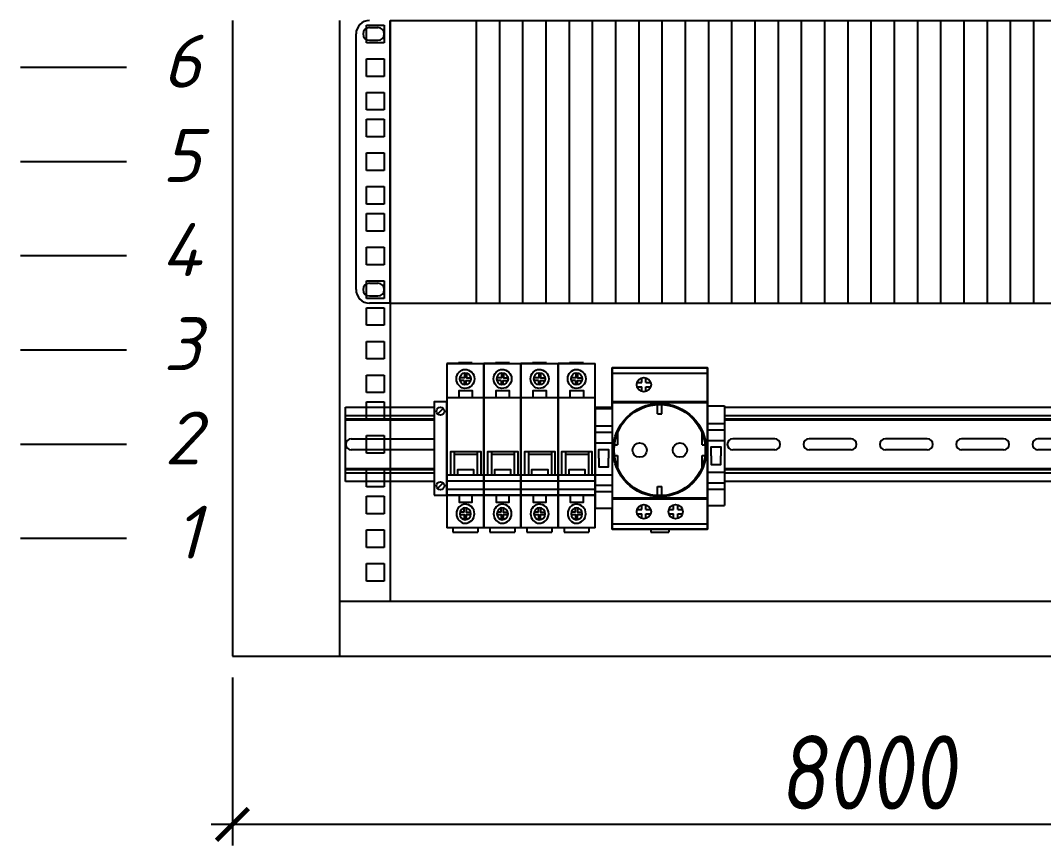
# Model space of a CAD drawing. Header units: millimetres. Extents: x -25459 to 1045457, y -66278 to 462905.
# Drawn here: x 649181 to 654008, y 27612 to 31505 of the extents above; entities that cross this region are included whole.
import ezdxf
from ezdxf.enums import TextEntityAlignment as Align

# ---------------------------------------------------------------- set-up
doc = ezdxf.new("R2010")
doc.units = ezdxf.units.MM
doc.layers.add('АП_АСУ_ОсновнаяТонкая', color=7, linetype='Continuous', lineweight=25)
doc.styles.add('BRAZEN-txt', font='isocpeui.ttf')
doc.styles.add('ISOCPEUR', font='isocpeui.ttf', dxfattribs={"height": 250})
doc.styles.add('ISOCUPER', font='isocpeur.ttf', dxfattribs={"width": 0.85, "oblique": 7})
doc.dimstyles.new('BRAZEN-Размеры_осевые', dxfattribs={"dimscale": 0, "dimtxt": 350, "dimasz": 150, "dimexe": 100, "dimexo": 100, "dimgap": 70, "dimtad": 1, "dimdec": 0, "dimzin": 0, "dimdsep": 46, "dimtxsty": 'BRAZEN-txt', "dimblk": 'ARCHTICK', "dimcen": 1, "dimdle": 100, "dimadec": 0, "dimazin": 0, "dimtfac": 1, "dimtdec": 0, "dimtofl": 0, "dimtmove": 1, "dimatfit": 3, "dimfxl": 1, "dimtolj": 1, "dimtzin": 0, "dimarcsym": 0})

# ---------------------------------------------------------------- blocks, each defined once
blk = doc.blocks.new('*U72')
at = {"color": 0, "linetype": 'ByBlock', "lineweight": -2}
for p, q in [((0, 300), (0, 255.55)), ((50.5, 300), (50.5, 255.55)), ((74.5, 300), (74.5, 255.55)), ((63.35, 289.5), (63.35, 297.8)), ((63.35, 297.8), (71.65, 297.8)), ((71.65, 297.8), (71.65, 289.5)), ((71.65, 289.5), (63.35, 289.5)), ((63.35, 273.625), (63.35, 281.925)), ((63.35, 281.925), (71.65, 281.925)), ((71.65, 281.925), (71.65, 273.625)), ((-50, 277.775), (-100, 277.775)), ((71.65, 273.625), (63.35, 273.625)), ((63.35, 257.75), (63.35, 266.05)), ((63.35, 266.05), (71.65, 266.05)), ((71.65, 266.05), (71.65, 257.75)), ((71.65, 257.75), (63.35, 257.75)), ((0, 255.55), (0, 211.1)), ((50.5, 255.55), (50.5, 211.1)), ((63.35, 245.05), (63.35, 253.35)), ((63.35, 253.35), (71.65, 253.35)), ((71.65, 253.35), (71.65, 245.05)), ((74.5, 255.55), (74.5, 211.1)), ((71.65, 245.05), (63.35, 245.05)), ((63.35, 229.175), (63.35, 237.475)), ((63.35, 237.475), (71.65, 237.475)), ((71.65, 237.475), (71.65, 229.175)), ((-50, 233.325), (-100, 233.325)), ((71.65, 229.175), (63.35, 229.175)), ((63.35, 213.3), (63.35, 221.6)), ((63.35, 221.6), (71.65, 221.6)), ((71.65, 221.6), (71.65, 213.3)), ((71.65, 213.3), (63.35, 213.3)), ((0, 211.1), (0, 166.65)), ((50.5, 211.1), (50.5, 166.65)), ((63.35, 200.6), (63.35, 208.9)), ((63.35, 208.9), (71.65, 208.9)), ((71.65, 208.9), (71.65, 200.6)), ((74.5, 211.1), (74.5, 166.65)), ((71.65, 200.6), (63.35, 200.6)), ((-50, 188.875), (-100, 188.875)), ((63.35, 184.725), (63.35, 193.025)), ((63.35, 193.025), (71.65, 193.025)), ((71.65, 193.025), (71.65, 184.725)), ((71.65, 184.725), (63.35, 184.725)), ((63.35, 168.85), (63.35, 177.15)), ((63.35, 177.15), (71.65, 177.15)), ((71.65, 177.15), (71.65, 168.85)), ((0, 166.65), (0, 122.2)), ((50.5, 166.65), (50.5, 122.2)), ((71.65, 168.85), (63.35, 168.85)), ((63.35, 156.15), (63.35, 164.45)), ((63.35, 164.45), (71.65, 164.45)), ((71.65, 164.45), (71.65, 156.15)), ((74.5, 166.65), (74.5, 122.2)), ((71.65, 156.15), (63.35, 156.15)), ((63.35, 140.275), (63.35, 148.575)), ((63.35, 148.575), (71.65, 148.575)), ((71.65, 148.575), (71.65, 140.275)), ((-50, 144.425), (-100, 144.425)), ((71.65, 140.275), (63.35, 140.275)), ((63.35, 124.4), (63.35, 132.7)), ((63.35, 132.7), (71.65, 132.7)), ((71.65, 132.7), (71.65, 124.4)), ((0, 122.2), (0, 77.75)), ((50.5, 122.2), (50.5, 77.75)), ((71.65, 124.4), (63.35, 124.4)), ((74.5, 122.2), (74.5, 77.75)), ((63.35, 111.7), (63.35, 120)), ((63.35, 120), (71.65, 120)), ((71.65, 120), (71.65, 111.7)), ((71.65, 111.7), (63.35, 111.7)), ((63.35, 95.825), (63.35, 104.125)), ((63.35, 104.125), (71.65, 104.125)), ((71.65, 104.125), (71.65, 95.825)), ((-50, 99.975), (-100, 99.975)), ((71.65, 95.825), (63.35, 95.825)), ((63.35, 79.95), (63.35, 88.25)), ((63.35, 88.25), (71.65, 88.25)), ((71.65, 88.25), (71.65, 79.95)), ((0, 77.75), (0, 33.3)), ((50.5, 77.75), (50.5, 33.3)), ((71.65, 79.95), (63.35, 79.95)), ((74.5, 77.75), (74.5, 33.3)), ((63.35, 67.25), (63.35, 75.55)), ((63.35, 75.55), (71.65, 75.55)), ((71.65, 75.55), (71.65, 67.25)), ((71.65, 67.25), (63.35, 67.25)), ((63.35, 51.375), (63.35, 59.675)), ((63.35, 59.675), (71.65, 59.675)), ((71.65, 59.675), (71.65, 51.375)), ((-50, 55.525), (-100, 55.525)), ((71.65, 51.375), (63.35, 51.375)), ((63.35, 35.5), (63.35, 43.8)), ((63.35, 43.8), (71.65, 43.8)), ((71.65, 43.8), (71.65, 35.5)), ((71.65, 35.5), (63.35, 35.5)), ((0, 33.3), (0, 0)), ((50.5, 33.3), (50.5, 0)), ((74.5, 33.3), (74.5, 26)), ((50.5, 26), (549.5, 26)), ((0, 0), (600, 0))]:
    blk.add_line(p, q, dxfattribs=at)
blk = doc.blocks.new("19'' маркер юнита")
at = {"color": 0, "linetype": 'ByBlock', "lineweight": -2, "style": 'ISOCPEUR', "oblique": 15, "flags": 8}
blk.add_attdef('#', text='', height=25, dxfattribs=at).set_placement((35, 3), align=Align.MIDDLE_RIGHT)
blk = doc.blocks.new('*U83')
at = {"color": 0, "linetype": 'ByBlock', "lineweight": -2}
for p, q in [((174.5, 22.22), (625.5, 22.22)), ((174.5, -111.13), (174.5, 22.22)), ((215.16, -111.13), (215.16, 22.22)), ((226.12, -111.13), (226.12, 22.22)), ((237.08, -111.13), (237.08, 22.22)), ((248.04, -111.13), (248.04, 22.22)), ((258.99, -111.13), (258.99, 22.22)), ((269.95, -111.13), (269.95, 22.22)), ((280.91, -111.13), (280.91, 22.22)), ((291.87, -111.13), (291.87, 22.22)), ((302.83, -111.13), (302.83, 22.22)), ((313.79, -111.13), (313.79, 22.22)), ((324.75, -111.13), (324.75, 22.22)), ((335.71, -111.13), (335.71, 22.22)), ((346.67, -111.13), (346.67, 22.22)), ((357.62, -111.13), (357.62, 22.22)), ((368.58, -111.13), (368.58, 22.22)), ((379.54, -111.13), (379.54, 22.22)), ((390.5, -111.13), (390.5, 22.22)), ((401.46, -111.13), (401.46, 22.22)), ((412.42, -111.13), (412.42, 22.22)), ((423.38, -111.13), (423.38, 22.22)), ((434.34, -111.13), (434.34, 22.22)), ((445.3, -111.13), (445.3, 22.22)), ((456.26, -111.13), (456.26, 22.22)), ((467.21, -111.13), (467.21, 22.22)), ((478.17, -111.13), (478.17, 22.22)), ((158.34, -104.78), (158.34, 15.87)), ((164.69, 18.87), (168.65, 18.87)), ((164.69, 12.87), (168.65, 12.87)), ((164.69, -101.78), (168.65, -101.78)), ((164.69, -107.78), (168.65, -107.78)), ((174.5, -111.13), (164.69, -111.13)), ((174.5, -111.13), (625.5, -111.13))]:
    blk.add_line(p, q, dxfattribs=at)
for centre, radius, start, end in [((164.69, 15.87), 6.35, 90, 180), ((164.69, 15.87), 3, 90, 270), ((168.65, 15.87), 3, 270, 90), ((164.69, -104.78), 6.35, 180, 270), ((164.69, -104.78), 3, 90, 270), ((168.65, -104.78), 3, 270, 90)]:
    blk.add_arc(centre, radius, start, end, dxfattribs=at)
at = {"color": 0, "lineweight": -2, "style": 'ISOCPEUR', "oblique": 15, "flags": 8}
blk.add_attdef('НАИМЕНОВАНИЕ', text='', height=25, dxfattribs=at).set_placement((750, -44.45), align=Align.MIDDLE_LEFT)
blk = doc.blocks.new('_ARCHTICK')
at = {"color": 0, "linetype": 'ByBlock', "const_width": 0.15}
blk.add_lwpolyline([(-0.5, -0.5), (0.5, 0.5)], dxfattribs=at)
blk = doc.blocks.new('*D76')
at = {"layer": 'Defpoints', "color": 0, "ltscale": 50, "transparency": 16777216}
for p in [(650180.6, 28504.9), (656180.6, 28504.9), (650180.6, 27711.7)]:
    blk.add_point(p, dxfattribs=at)
at = {"layer": 'АП_АСУ_ОсновнаяТонкая', "color": 0, "linetype": 'Continuous', "lineweight": -2, "ltscale": 50, "transparency": 16777216}
for p, q in [((650180.6, 28404.9), (650180.6, 27611.7)), ((656180.6, 28404.9), (656180.6, 27611.7)), ((656280.6, 27711.7), (650080.6, 27711.7))]:
    blk.add_line(p, q, dxfattribs=at)
at = {"layer": 'АП_АСУ_ОсновнаяТонкая', "color": 0, "lineweight": -2, "ltscale": 50, "transparency": 16777216, "xscale": 150, "yscale": 150, "zscale": 150, "rotation": 180}
blk.add_blockref('_ARCHTICK', (650180.6, 27711.7), dxfattribs=at)
at = {"layer": 'АП_АСУ_ОсновнаяТонкая', "color": 0, "lineweight": -2, "ltscale": 50, "transparency": 16777216, "xscale": 150, "yscale": 150, "zscale": 150}
blk.add_blockref('_ARCHTICK', (656180.6, 27711.7), dxfattribs=at)
at = {"layer": 'АП_АСУ_ОсновнаяТонкая', "color": 0, "ltscale": 50, "transparency": 16777216, "insert": (653180.6, 27956.7), "char_height": 350, "attachment_point": 5, "style": 'ISOCUPER'}
blk.add_mtext('\\A1;8000', dxfattribs=at)
blk = doc.blocks.new('A$C485C0897')
for p, q in [((0, 35), (493.2, 35)), ((0, 0), (0, 35)), ((493.2, 31), (0, 31)), ((0, 29.5), (493.2, 29.5)), ((0, 29), (493.2, 29)), ((2.7, 20.1), (58.5, 20.1)), ((94.5, 20.1), (74.7, 20.1)), ((130.5, 20.1), (110.7, 20.1)), ((166.5, 20.1), (146.7, 20.1)), ((202.5, 20.1), (182.7, 20.1)), ((238.5, 20.1), (218.7, 20.1)), ((274.5, 20.1), (254.7, 20.1)), ((310.5, 20.1), (290.7, 20.1)), ((346.5, 20.1), (326.7, 20.1)), ((58.5, 14.9), (2.7, 14.9)), ((94.5, 14.9), (74.7, 14.9)), ((130.5, 14.9), (110.7, 14.9)), ((166.5, 14.9), (146.7, 14.9)), ((202.5, 14.9), (182.7, 14.9)), ((238.5, 14.9), (218.7, 14.9)), ((274.5, 14.9), (254.7, 14.9)), ((310.5, 14.9), (290.7, 14.9)), ((346.5, 14.9), (326.7, 14.9)), ((493.2, 6), (0, 6)), ((493.2, 5.5), (0, 5.5)), ((0, 4), (493.2, 4)), ((493.2, 0), (0, 0))]:
    blk.add_line(p, q)
for centre, start, end in [((2.7, 17.5), 90, 270), ((58.5, 17.5), 270, 90), ((58.5, 17.5), 270, 90), ((74.7, 17.5), 90, 270), ((94.5, 17.5), 270, 90), ((110.7, 17.5), 90, 270), ((130.5, 17.5), 270, 90), ((146.7, 17.5), 90, 270), ((166.5, 17.5), 270, 90), ((182.7, 17.5), 90, 270), ((202.5, 17.5), 270, 90), ((218.7, 17.5), 90, 270), ((238.5, 17.5), 270, 90), ((254.7, 17.5), 90, 270), ((274.5, 17.5), 270, 90), ((290.7, 17.5), 90, 270), ((310.5, 17.5), 270, 90), ((326.7, 17.5), 90, 270)]:
    blk.add_arc(centre, 2.6, start, end)
blk = doc.blocks.new('клемма Wago')
blk.add_wipeout([(0, 0), (6, 0), (6, 44), (0, 44)])
blk.add_lwpolyline([(0, 0), (6, 0), (6, 44), (0, 44)], close=True)
for points in [[(1.67, 38.25), (4.33, 40.9)], [(1.67, 3.1), (4.33, 5.75)]]:
    blk.add_lwpolyline(points)
for centre in [(3, 39.57), (3, 4.43)]:
    blk.add_circle(centre, 1.87)
blk = doc.blocks.new('A$C7B5D213B')
at = {"color": 7, "lineweight": 25}
blk.add_wipeout([(0, 2.05), (0, 77.5), (45, 77.5), (45, 1.5), (0, 1.5), (0, 1.5)], dxfattribs=at)
for p, q in [((0, 75), (45, 75)), ((14, 70.62), (14, 72.85)), ((16, 70.62), (16, 72.85)), ((11.78, 70.62), (14, 70.62)), ((11.78, 68.62), (14, 68.62)), ((14, 66.4), (14, 68.62)), ((16, 70.62), (18.22, 70.62)), ((16, 66.4), (16, 68.62)), ((16, 68.62), (18.22, 68.62)), ((0, 61.75), (45, 61.75)), ((0, 61.25), (45, 61.25)), ((21.5, 55.89), (21.5, 60.23)), ((23.5, 55.89), (23.5, 60.23)), ((21.5, 55.89), (23.5, 55.89)), ((2.55, 46.75), (2.55, 41.27)), ((42.45, 41.27), (42.45, 46.75)), ((1.15, 41.27), (2.55, 41.27)), ((42.45, 41.27), (43.85, 41.27)), ((1.15, 36.23), (2.55, 36.23)), ((2.55, 36.23), (2.55, 30.75)), ((42.45, 36.23), (43.85, 36.23)), ((42.45, 30.75), (42.45, 36.23)), ((21.5, 17.27), (21.5, 21.61)), ((21.5, 21.61), (23.5, 21.61)), ((23.5, 17.27), (23.5, 21.61)), ((0, 16.21), (45, 16.25)), ((0, 15.71), (45, 15.75)), ((11.78, 10.67), (14, 10.67)), ((14, 10.67), (14, 12.9)), ((16, 10.67), (16, 12.9)), ((16, 10.67), (18.22, 10.67)), ((26.78, 10.67), (29, 10.67)), ((29, 10.67), (29, 12.9)), ((31, 10.67), (31, 12.9)), ((31, 10.67), (33.22, 10.67)), ((11.78, 8.67), (14, 8.67)), ((14, 6.45), (14, 8.67)), ((16, 6.45), (16, 8.67)), ((16, 8.67), (18.22, 8.67)), ((26.78, 8.67), (29, 8.67)), ((29, 6.45), (29, 8.67)), ((31, 6.45), (31, 8.67)), ((31, 8.67), (33.22, 8.67)), ((0, 4), (45, 4)), ((0, 1.5), (45, 1.5)), ((18.22, 1.5), (18.22, 0)), ((26.78, 1.5), (26.78, 0))]:
    blk.add_line(p, q)
for points in [[(45, 1.5), (45, 77.5), (0, 77.5), (0, 1.5)], [(18.22, 0), (26.78, 0)]]:
    blk.add_lwpolyline(points)
at = {"color": 7, "lineweight": 25, "ltscale": 100}
blk.add_lwpolyline([(0, 77.5), (45, 77.5), (45, 1.5), (0, 1.5)], close=True, dxfattribs=at)
for centre, radius in [((15, 69.62), 3.38), ((22.5, 38.75), 22), ((22.5, 38.75), 21.5), ((13, 38.75), 3.38), ((32, 38.75), 3.38), ((15, 9.67), 3.38), ((30, 9.67), 3.38)]:
    blk.add_circle(centre, radius)
blk = doc.blocks.new('Стопор Wago')
blk.add_wipeout([(0, 23.5), (8, 23.5), (8, -23.5), (0, -23.5)])
for p, q in [((0, 23.5), (0, -23.5)), ((0, 23.5), (8, 23.5)), ((8, 23.5), (8, -23.5)), ((0, 15.22), (8, 15.22)), ((0, 12.22), (8, 12.22)), ((0, 7.22), (8, 7.22)), ((0, -7.78), (8, -7.78)), ((0, -12.78), (8, -12.78)), ((0, -15.78), (8, -15.78)), ((0, -23.5), (8, -23.5))]:
    blk.add_line(p, q)
for points in [[(1.75, 0), (1.75, 4.15), (6.25, 4.15), (6.25, 0)], [(1.75, 0), (1.75, -4.15), (6.25, -4.15), (6.25, 0)]]:
    blk.add_lwpolyline(points)
blk = doc.blocks.new('BA47-29_1P')
blk.add_wipeout([(0, 59.3), (17.5, 59.3), (17.5, -18.17), (0, -18.17)])
for p, q in [((5.49, 59.3), (0, 59.3)), ((0, 59.3), (17.5, 59.3)), ((5.49, 59.68), (5.49, 59.3)), ((12.05, 59.68), (12.05, 59.3)), ((8.38, 54.73), (8.38, 54.85)), ((9.26, 54.69), (9.26, 54.83)), ((6.35, 52.52), (6.19, 52.52)), ((8.24, 51.25), (6.27, 51.25)), ((8.24, 51.25), (8.24, 49.34)), ((9.16, 49.37), (9.16, 49.29)), ((11.2, 51.25), (11.31, 51.25)), ((11.25, 52.47), (11.4, 52.47)), ((0.19, 43.25), (0, 43.25)), ((11.96, 43.34), (11.96, 43.25)), ((14.37, 17.6), (14.37, 17.74)), ((1.85, 6.78), (1.85, 6.73)), ((3.69, 6.78), (3.69, 6.73)), ((5.21, 6.87), (5.21, 6.73)), ((12.62, 6.82), (12.62, 6.73)), ((16.03, 6.82), (16.03, 6.73)), ((0.19, -2.78), (0, -2.78)), ((11.96, -2.87), (11.96, -2.78)), ((8.24, -8.94), (8.24, -8.86)), ((6.35, -12.05), (6.19, -12.05)), ((8.24, -10.78), (6.27, -10.78)), ((8.38, -14.21), (8.38, -14.37)), ((9.26, -14.21), (9.26, -14.36)), ((11.2, -10.78), (11.31, -10.78)), ((11.25, -12), (11.4, -12)), ((17.5, -18.17), (0, -18.17)), ((2.84, -18.17), (2.84, -20.32)), ((14.61, -18.17), (14.61, -20.32))]:
    blk.add_line(p, q)
for points in [[(0, 59.3), (0, -18.17)], [(12.05, 59.68), (5.49, 59.68)], [(17.5, -18.17), (17.5, 59.3)], [(2.84, -20.32), (14.61, -20.32)]]:
    blk.add_lwpolyline(points)
for points in [[(5.49, 59.68), (5.49, 59.68), (12.05, 59.68), (12.05, 59.68)], [(8.24, 51.25), (8.24, 51.25), (8.24, 49.42), (8.24, 49.42)], [(0.19, 43.25), (0.19, 43.25), (7.77, 43.25), (17.5, 43.25)], [(3.69, 6.78), (3.69, 7.06), (3.69, 17.74), (3.69, 17.74)], [(3.69, 16.47), (3.69, 16.47), (14.37, 16.47), (14.37, 16.47)], [(14.37, 17.6), (14.37, 17.6), (14.37, 7.51), (14.37, 6.73)], [(0, 6.73), (0, 6.73), (7.67, 6.73), (17.5, 6.73)], [(0, 3.91), (0, 3.91), (7.67, 3.91), (17.5, 3.91)], [(0, 0), (0, 0), (7.67, 0), (17.5, 0)], [(0, -2.68), (0, -2.68), (7.67, -2.68), (17.5, -2.68)], [(0.19, -2.78), (0.19, -2.78), (7.77, -2.78), (17.5, -2.78)], [(8.24, -10.78), (8.24, -10.78), (8.24, -8.94), (8.24, -8.94)]]:
    blk.add_open_spline(points, degree=3)
for points, knots in [([(8.55, 47.53), (11.06, 47.53), (13.09, 49.56), (13.09, 52.05), (13.09, 52.05), (13.09, 54.54), (11.06, 56.52), (8.55, 56.52), (8.55, 56.52), (6.58, 56.52), (4.55, 54.54), (4.55, 52.05), (4.55, 52.05), (4.55, 49.56), (6.58, 47.53), (8.55, 47.53)], [0, 0, 0, 0, 0.25, 0.25, 0.25, 0.25, 0.5, 0.5, 0.5, 0.5, 0.75, 0.75, 0.75, 0.75, 1, 1, 1, 1]), ([(8.55, 49.23), (10.11, 49.23), (11.43, 50.5), (11.43, 52.05), (11.43, 52.05), (11.43, 53.65), (10.11, 54.92), (8.55, 54.92), (8.55, 54.92), (7.44, 54.92), (6.16, 53.65), (6.16, 52.05), (6.16, 52.05), (6.16, 50.5), (7.44, 49.23), (8.55, 49.23)], [0, 0, 0, 0, 0.25, 0.25, 0.25, 0.25, 0.5, 0.5, 0.5, 0.5, 0.75, 0.75, 0.75, 0.75, 1, 1, 1, 1]), ([(8.38, 54.73), (8.38, 54.73), (8.38, 52.52), (8.38, 52.52), (8.38, 52.52), (8.38, 52.52), (6.35, 52.52), (6.35, 52.52)], [0, 0, 0, 0, 0.5, 0.5, 0.5, 0.5, 1, 1, 1, 1]), ([(9.26, 54.69), (9.26, 54.69), (9.26, 52.47), (9.26, 52.47), (9.26, 52.47), (9.26, 52.47), (11.25, 52.47), (11.25, 52.47)], [0, 0, 0, 0, 0.5, 0.5, 0.5, 0.5, 1, 1, 1, 1]), ([(9.16, 49.37), (9.16, 49.37), (9.16, 51.25), (9.16, 51.25), (9.16, 51.25), (9.16, 51.25), (11.2, 51.25), (11.2, 51.25)], [0, 0, 0, 0, 0.5, 0.5, 0.5, 0.5, 1, 1, 1, 1]), ([(5.78, 43.25), (5.78, 43.25), (5.78, 46.59), (5.78, 46.59), (5.78, 46.59), (5.78, 46.59), (11.96, 46.59), (11.96, 46.59), (11.96, 46.59), (11.96, 46.59), (11.96, 43.34), (11.96, 43.34)], [0, 0, 0, 0, 0.333333, 0.333333, 0.333333, 0.333333, 0.666667, 0.666667, 0.666667, 0.666667, 1, 1, 1, 1]), ([(1.85, 6.78), (1.85, 6.78), (1.85, 17.74), (1.85, 17.74), (1.85, 17.74), (1.85, 17.74), (16.03, 17.74), (16.03, 17.74), (16.03, 17.74), (16.03, 17.74), (16.03, 6.82), (16.03, 6.82)], [0, 0, 0, 0, 0.333333, 0.333333, 0.333333, 0.333333, 0.666667, 0.666667, 0.666667, 0.666667, 1, 1, 1, 1]), ([(5.21, 6.87), (5.21, 6.87), (5.21, 9.22), (5.21, 9.22), (5.21, 9.22), (5.21, 9.22), (12.62, 9.22), (12.62, 9.22), (12.62, 9.22), (12.62, 9.22), (12.62, 6.82), (12.62, 6.82)], [0, 0, 0, 0, 0.333333, 0.333333, 0.333333, 0.333333, 0.666667, 0.666667, 0.666667, 0.666667, 1, 1, 1, 1]), ([(5.78, -2.78), (5.78, -2.78), (5.78, -6.12), (5.78, -6.12), (5.78, -6.12), (5.78, -6.12), (11.96, -6.12), (11.96, -6.12), (11.96, -6.12), (11.96, -6.12), (11.96, -2.87), (11.96, -2.87)], [0, 0, 0, 0, 0.333333, 0.333333, 0.333333, 0.333333, 0.666667, 0.666667, 0.666667, 0.666667, 1, 1, 1, 1]), ([(8.55, -7.06), (11.06, -7.06), (13.09, -9.08), (13.09, -11.58), (13.09, -11.58), (13.09, -14.07), (11.06, -16.05), (8.55, -16.05), (8.55, -16.05), (6.58, -16.05), (4.55, -14.07), (4.55, -11.58), (4.55, -11.58), (4.55, -9.08), (6.58, -7.06), (8.55, -7.06)], [0, 0, 0, 0, 0.25, 0.25, 0.25, 0.25, 0.5, 0.5, 0.5, 0.5, 0.75, 0.75, 0.75, 0.75, 1, 1, 1, 1]), ([(8.55, -8.75), (10.11, -8.75), (11.43, -10.02), (11.43, -11.58), (11.43, -11.58), (11.43, -13.18), (10.11, -14.45), (8.55, -14.45), (8.55, -14.45), (7.44, -14.45), (6.16, -13.18), (6.16, -11.58), (6.16, -11.58), (6.16, -10.02), (7.44, -8.75), (8.55, -8.75)], [0, 0, 0, 0, 0.25, 0.25, 0.25, 0.25, 0.5, 0.5, 0.5, 0.5, 0.75, 0.75, 0.75, 0.75, 1, 1, 1, 1]), ([(9.16, -8.85), (9.16, -8.85), (9.16, -10.78), (9.16, -10.78), (9.16, -10.78), (9.16, -10.78), (11.2, -10.78), (11.2, -10.78)], [0, 0, 0, 0, 0.5, 0.5, 0.5, 0.5, 1, 1, 1, 1]), ([(8.38, -14.21), (8.38, -14.21), (8.38, -12.05), (8.38, -12.05), (8.38, -12.05), (8.38, -12.05), (6.35, -12.05), (6.35, -12.05)], [0, 0, 0, 0, 0.5, 0.5, 0.5, 0.5, 1, 1, 1, 1]), ([(9.26, -14.21), (9.26, -14.21), (9.26, -12), (9.26, -12), (9.26, -12), (9.26, -12), (11.25, -12), (11.25, -12)], [0, 0, 0, 0, 0.5, 0.5, 0.5, 0.5, 1, 1, 1, 1])]:
    blk.add_open_spline(points, degree=3, knots=knots)

msp = doc.modelspace()

# ---------------------------------------------------------------- block references
at = {"xscale": 10, "yscale": 10, "zscale": 10}
for name, p in [('*U72', (650180.62, 28504.933)), ('*U83', (649180.62, 31282.683)), ('A$C485C0897', (650714.62, 29329.683))]:
    msp.add_blockref(name, p, dxfattribs=at)
ref = msp.add_blockref("19'' маркер юнита", (649680.62, 31282.683), dxfattribs=dict(xscale=10, yscale=10, zscale=10))
ref.add_attrib('#', '6', dxfattribs={"color": 0, "linetype": 'ByBlock', "lineweight": -2, "height": 250, "style": 'ISOCUPER', "oblique": 15, "flags": 8}).set_placement((650030.62, 31312.683), align=Align.MIDDLE_RIGHT)
ref = msp.add_blockref("19'' маркер юнита", (649680.62, 30838.183), dxfattribs=dict(xscale=10, yscale=10, zscale=10))
ref.add_attrib('#', '5', dxfattribs={"color": 0, "linetype": 'ByBlock', "lineweight": -2, "height": 250, "style": 'ISOCUPER', "oblique": 15, "flags": 8}).set_placement((650030.62, 30868.183), align=Align.MIDDLE_RIGHT)
ref = msp.add_blockref("19'' маркер юнита", (649680.62, 30393.683), dxfattribs=dict(xscale=10, yscale=10, zscale=10))
ref.add_attrib('#', '4', dxfattribs={"color": 0, "linetype": 'ByBlock', "lineweight": -2, "height": 250, "style": 'ISOCUPER', "oblique": 15, "flags": 8}).set_placement((650030.62, 30423.683), align=Align.MIDDLE_RIGHT)
ref = msp.add_blockref("19'' маркер юнита", (649680.62, 29949.183), dxfattribs=dict(xscale=10, yscale=10, zscale=10))
ref.add_attrib('#', '3', dxfattribs={"color": 0, "linetype": 'ByBlock', "lineweight": -2, "height": 250, "style": 'ISOCUPER', "oblique": 15, "flags": 8}).set_placement((650030.62, 29979.183), align=Align.MIDDLE_RIGHT)
ref = msp.add_blockref("19'' маркер юнита", (649680.62, 29504.683), dxfattribs=dict(xscale=10, yscale=10, zscale=10))
ref.add_attrib('#', '2', dxfattribs={"color": 0, "linetype": 'ByBlock', "lineweight": -2, "height": 250, "style": 'ISOCUPER', "oblique": 15, "flags": 8}).set_placement((650030.62, 29534.683), align=Align.MIDDLE_RIGHT)
ref = msp.add_blockref("19'' маркер юнита", (649680.62, 29060.183), dxfattribs=dict(xscale=10, yscale=10, zscale=10))
ref.add_attrib('#', '1', dxfattribs={"color": 0, "linetype": 'ByBlock', "lineweight": -2, "height": 250, "style": 'ISOCUPER', "oblique": 15, "flags": 8}).set_placement((650030.62, 29090.183), align=Align.MIDDLE_RIGHT)

# ---------------------------------------------------------------- dimensions: what is measured, and where the dimension line sits
at = {"layer": 'АП_АСУ_ОсновнаяТонкая', "ltscale": 50}
dim = msp.add_linear_dim(base=(650180.62, 27711.704), p1=(656180.62, 28504.933), p2=(650180.62, 28504.933), text='8000', dimstyle='BRAZEN-Размеры_осевые', override={"dimscale": 1, "dimtxsty": 'ISOCUPER'}, dxfattribs=at)
dim.commit()
dim.dimension.update_dxf_attribs({"geometry": '*D76', "text_midpoint": (653180.62, 27956.704)})

# ---------------------------------------------------------------- next in the draw order: block references
for name, p, xscale, yscale, zscale in [('A$C7B5D213B', (651972.101, 29090.237), 10, 10, 10), ('клемма Wago', (651132.117, 29265.192), 9.999798203658344, 9.999798203658344, 9.999798203658344)]:
    msp.add_blockref(name, p, dxfattribs=dict(xscale=xscale, yscale=yscale, zscale=zscale))

# ---------------------------------------------------------------- next in the draw order: block references
for name, p, xscale, yscale, zscale in [('BA47-29_1P', (651192.115, 29293.212), 9.999798203658344, 9.999798203658344, 9.999798203658344), ('Стопор Wago', (651892.101, 29439.409), 10, 10, 10), ('Стопор Wago', (652422.101, 29451.084), 10, 10, 10)]:
    msp.add_blockref(name, p, dxfattribs=dict(xscale=xscale, yscale=yscale, zscale=zscale))

# ---------------------------------------------------------------- next in the draw order: block references
at = {"xscale": 9.999798203658344, "yscale": 9.999798203658344, "zscale": 9.999798203658344}
msp.add_blockref('BA47-29_1P', (651367.112, 29293.212), dxfattribs=at)

# ---------------------------------------------------------------- next in the draw order: block references
msp.add_blockref('BA47-29_1P', (651542.108, 29293.212), dxfattribs=at)

# ---------------------------------------------------------------- next in the draw order: block references
msp.add_blockref('BA47-29_1P', (651717.105, 29293.212), dxfattribs=at)

doc.saveas('drawing.dxf')
